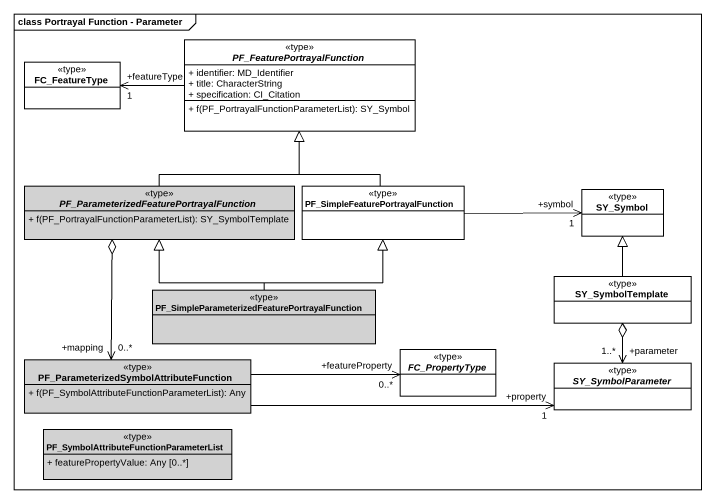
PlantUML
@startuml
mainframe class Portrayal Function - Parameter
hide circle
hide empty members
skinparam classAttributeIconSize 0
abstract class PF_FeaturePortrayalFunction <<type>> #FFFFFF {
  + identifier: MD_Identifier
  + title: CharacterString
  + specification: CI_Citation
  + f(PF_PortrayalFunctionParameterList): SY_Symbol
}
class FC_FeatureType <<type>> #FFFFFF
abstract class "PF_ParameterizedFeaturePortrayalFunction" as PF_ParameterizedFeaturePortr <<type>> #D2D2D2 {
  + f(PF_PortrayalFunctionParameterList): SY_SymbolTemplate
}
class "PF_SimpleFeaturePortrayalFunction" as PF_SimpleFeaturePortrayalFun <<type>> #FFFFFF
class SY_Symbol <<type>> #FFFFFF
class SY_SymbolTemplate <<type>> #FFFFFF
class "PF_SimpleParameterizedFeaturePortrayalFunction" as PF_SimpleParameterizedFeatur <<type>> #D2D2D2
abstract class FC_PropertyType <<type>> #FFFFFF
class "PF_ParameterizedSymbolAttributeFunction" as PF_ParameterizedSymbolAttrib <<type>> #D2D2D2 {
  + f(PF_SymbolAttributeFunctionParameterList): Any
}
abstract class SY_SymbolParameter <<type>> #FFFFFF
class "PF_SymbolAttributeFunctionParameterList" as PF_SymbolAttributeFunctionPa <<type>> #D2D2D2 {
  + featurePropertyValue: Any [0..*]
}
PF_FeaturePortrayalFunction -left-> "+featureType\n1" FC_FeatureType
PF_ParameterizedFeaturePortr -up-|> PF_FeaturePortrayalFunction
PF_SimpleFeaturePortrayalFun -up-|> PF_FeaturePortrayalFunction
PF_SimpleFeaturePortrayalFun -right-> "+symbol\n1" SY_Symbol
SY_SymbolTemplate -up-|> SY_Symbol
PF_SimpleParameterizedFeatur -up-|> PF_ParameterizedFeaturePortr
PF_SimpleParameterizedFeatur -up-|> PF_SimpleFeaturePortrayalFun
PF_ParameterizedSymbolAttrib "+mapping\n0..*" <-up-o PF_ParameterizedFeaturePortr
PF_ParameterizedSymbolAttrib -right-> "+featureProperty\n0..*" FC_PropertyType
PF_ParameterizedSymbolAttrib -right-> "+property\n1" SY_SymbolParameter
SY_SymbolParameter "+parameter\n1..*" <-up-o SY_SymbolTemplate
@enduml
